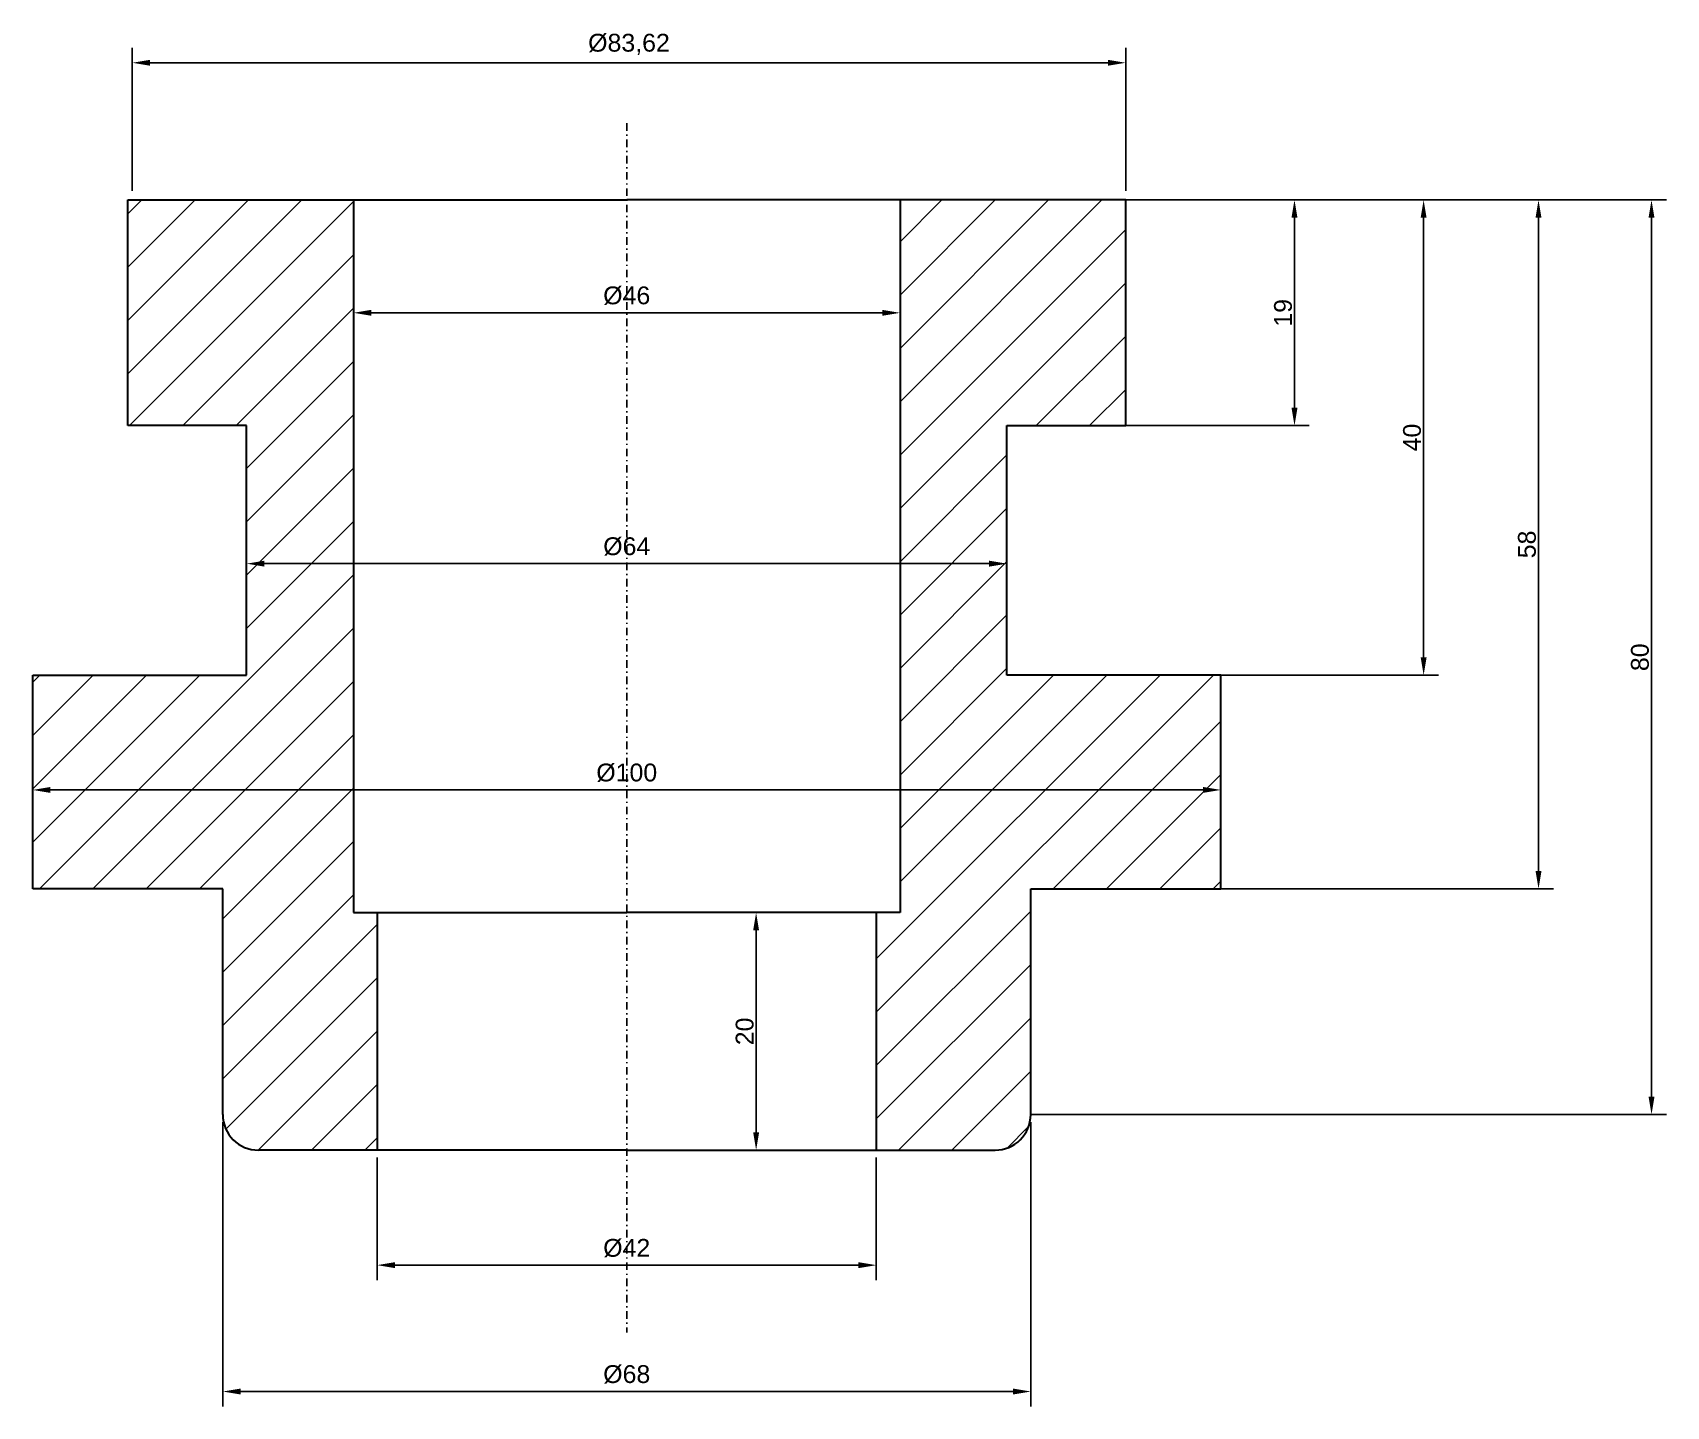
# Model space of a CAD drawing. Header units: millimetres. Extents: x -50 to 87, y -62 to 54.
import ezdxf

# ---------------------------------------------------------------- set-up
doc = ezdxf.new("R2010")
doc.units = ezdxf.units.MM
doc.header["$LTSCALE"] = 0.05
doc.linetypes.add('DASHDOT', pattern=[25.4, 12.7, -6.35, 0, -6.35])
for name, color, linetype in [('Axe', 1, 'DASHDOT'), ('Cote', 7, 'Continuous'), ('Hasuri', 3, 'Continuous')]:
    doc.layers.add(name, color=color, linetype=linetype)
doc.layers.add('Groase', color=5, linetype='Continuous', lineweight=30)
doc.styles.get("Standard").update_dxf_attribs({"font": 'Arial.ttf'})
doc.dimstyles.new('ISO-15', dxfattribs={"dimtxt": 1.5, "dimasz": 1.5, "dimexe": 1.25, "dimexo": 0, "dimgap": 0.2, "dimtad": 1, "dimtxsty": 'Standard', "dimcen": 1.5, "dimadec": 0, "dimazin": 0, "dimtfac": 1, "dimtmove": 0, "dimatfit": 3, "dimfxl": 1, "dimarcsym": 0})
doc.dimstyles.new('ISO-15-FI', dxfattribs={"dimtxt": 1.5, "dimasz": 1.5, "dimexe": 1.25, "dimexo": 0.625, "dimtad": 1, "dimtxsty": 'Standard', "dimcen": 1.5, "dimadec": 0, "dimazin": 0, "dimtfac": 1, "dimtmove": 0, "dimatfit": 3, "dimfxl": 1, "dimarcsym": 0})

# ---------------------------------------------------------------- blocks, each defined once
blk = doc.blocks.new('*D3')
at = {"layer": 'Cote', "color": 0, "lineweight": -2, "transparency": 16777216}
for p, q in [((-41.62, 40.77), (-41.62, 52.8)), ((42, 40.77), (42, 52.8)), ((-40.12, 51.55), (40.5, 51.55))]:
    blk.add_line(p, q, dxfattribs=at)
at = {"layer": 'Cote', "color": 0, "transparency": 16777216}
for points in [[(-40.12, 51.8), (-40.12, 51.3), (-41.62, 51.55)], [(40.5, 51.8), (40.5, 51.3), (42, 51.55)]]:
    blk.add_solid(points, dxfattribs=at)
at = {"layer": 'Defpoints', "color": 0, "transparency": 16777216}
for p in [(42, 51.55), (-41.62, 40.15), (42, 40.15)]:
    blk.add_point(p, dxfattribs=at)
at = {"layer": 'Cote', "color": 0, "transparency": 16777216, "insert": (0.19, 53.1), "char_height": 1.5, "attachment_point": 5}
blk.add_mtext('%%c83,62', dxfattribs=at)
blk = doc.blocks.new('*D4')
at = {"layer": 'Cote', "color": 0, "lineweight": -2, "transparency": 16777216}
for p, q in [((-23, 39.38), (-23, 29.25)), ((23, 39.38), (23, 29.25)), ((-21.5, 30.5), (21.5, 30.5))]:
    blk.add_line(p, q, dxfattribs=at)
at = {"layer": 'Cote', "color": 0, "transparency": 16777216}
for points in [[(-21.5, 30.75), (-21.5, 30.25), (-23, 30.5)], [(21.5, 30.75), (21.5, 30.25), (23, 30.5)]]:
    blk.add_solid(points, dxfattribs=at)
at = {"layer": 'Defpoints', "color": 0, "transparency": 16777216}
for p in [(-23, 40), (23, 40), (23, 30.5)]:
    blk.add_point(p, dxfattribs=at)
at = {"layer": 'Cote', "color": 0, "transparency": 16777216, "insert": (0, 31.94), "char_height": 1.5, "attachment_point": 5}
blk.add_mtext('%%c46', dxfattribs=at)
blk = doc.blocks.new('*D5')
at = {"layer": 'Cote', "color": 0, "lineweight": -2, "transparency": 16777216}
for p, q in [((-32, 0.62), (-32, 10.63)), ((32, 0.62), (32, 10.63)), ((-30.5, 9.38), (30.5, 9.38))]:
    blk.add_line(p, q, dxfattribs=at)
at = {"layer": 'Cote', "color": 0, "transparency": 16777216}
for points in [[(-30.5, 9.63), (-30.5, 9.13), (-32, 9.38)], [(30.5, 9.63), (30.5, 9.13), (32, 9.38)]]:
    blk.add_solid(points, dxfattribs=at)
at = {"layer": 'Defpoints', "color": 0, "transparency": 16777216}
for p in [(32, 9.38), (32, 0), (-32, 0)]:
    blk.add_point(p, dxfattribs=at)
at = {"layer": 'Cote', "color": 0, "transparency": 16777216, "insert": (0, 10.82), "char_height": 1.5, "attachment_point": 5}
blk.add_mtext('%%c64', dxfattribs=at)
blk = doc.blocks.new('*D6')
at = {"layer": 'Cote', "color": 0, "lineweight": -2, "transparency": 16777216}
for p, q in [((-50, -17.38), (-50, -8.42)), ((50, -17.38), (50, -8.42)), ((-48.5, -9.67), (48.5, -9.67))]:
    blk.add_line(p, q, dxfattribs=at)
at = {"layer": 'Cote', "color": 0, "transparency": 16777216}
for points in [[(-48.5, -9.42), (-48.5, -9.92), (-50, -9.67)], [(48.5, -9.42), (48.5, -9.92), (50, -9.67)]]:
    blk.add_solid(points, dxfattribs=at)
at = {"layer": 'Defpoints', "color": 0, "transparency": 16777216}
for p in [(50, -9.67), (-50, -18), (50, -18)]:
    blk.add_point(p, dxfattribs=at)
at = {"layer": 'Cote', "color": 0, "transparency": 16777216, "insert": (0, -8.23), "char_height": 1.5, "attachment_point": 5}
blk.add_mtext('%%c100', dxfattribs=at)
blk = doc.blocks.new('*D7')
at = {"layer": 'Cote', "color": 0, "lineweight": -2, "transparency": 16777216}
for p, q in [((-21, -40.62), (-21, -50.93)), ((21, -40.62), (21, -50.93)), ((-19.5, -49.68), (19.5, -49.68))]:
    blk.add_line(p, q, dxfattribs=at)
at = {"layer": 'Cote', "color": 0, "transparency": 16777216}
for points in [[(-19.5, -49.43), (-19.5, -49.93), (-21, -49.68)], [(19.5, -49.43), (19.5, -49.93), (21, -49.68)]]:
    blk.add_solid(points, dxfattribs=at)
at = {"layer": 'Defpoints', "color": 0, "transparency": 16777216}
for p in [(-21, -40), (21, -40), (21, -49.68)]:
    blk.add_point(p, dxfattribs=at)
at = {"layer": 'Cote', "color": 0, "transparency": 16777216, "insert": (0, -48.25), "char_height": 1.5, "attachment_point": 5}
blk.add_mtext('%%c42', dxfattribs=at)
blk = doc.blocks.new('*D8')
at = {"layer": 'Cote', "color": 0, "lineweight": -2, "transparency": 16777216}
for p, q in [((-34, -37.63), (-34, -61.57)), ((34, -37.63), (34, -61.57)), ((-32.5, -60.32), (32.5, -60.32))]:
    blk.add_line(p, q, dxfattribs=at)
at = {"layer": 'Cote', "color": 0, "transparency": 16777216}
for points in [[(-32.5, -60.07), (-32.5, -60.57), (-34, -60.32)], [(32.5, -60.07), (32.5, -60.57), (34, -60.32)]]:
    blk.add_solid(points, dxfattribs=at)
at = {"layer": 'Defpoints', "color": 0, "transparency": 16777216}
for p in [(-34, -37), (34, -37), (34, -60.32)]:
    blk.add_point(p, dxfattribs=at)
at = {"layer": 'Cote', "color": 0, "transparency": 16777216, "insert": (0, -58.88), "char_height": 1.5, "attachment_point": 5}
blk.add_mtext('%%c68', dxfattribs=at)
blk = doc.blocks.new('*D9')
at = {"layer": 'Cote', "color": 0, "lineweight": -2, "transparency": 16777216}
for p, q in [((42, 40), (57.45, 40)), ((56.2, 38.5), (56.2, 22.5)), ((42, 21), (57.45, 21))]:
    blk.add_line(p, q, dxfattribs=at)
at = {"layer": 'Cote', "color": 0, "transparency": 16777216}
for points in [[(55.95, 38.5), (56.45, 38.5), (56.2, 40)], [(55.95, 22.5), (56.45, 22.5), (56.2, 21)]]:
    blk.add_solid(points, dxfattribs=at)
at = {"layer": 'Defpoints', "color": 0, "transparency": 16777216}
for p in [(42, 40), (42, 21), (56.2, 21)]:
    blk.add_point(p, dxfattribs=at)
at = {"layer": 'Cote', "color": 0, "transparency": 16777216, "insert": (55.24, 30.5), "char_height": 1.5, "attachment_point": 5, "rotation": 90}
blk.add_mtext('19', dxfattribs=at)
blk = doc.blocks.new('*D10')
at = {"layer": 'Cote', "color": 0, "lineweight": -2, "transparency": 16777216}
for p, q in [((42, 40), (68.32, 40)), ((67.07, 38.5), (67.07, 1.5)), ((42, 0), (68.32, 0))]:
    blk.add_line(p, q, dxfattribs=at)
at = {"layer": 'Cote', "color": 0, "transparency": 16777216}
for points in [[(66.82, 38.5), (67.32, 38.5), (67.07, 40)], [(66.82, 1.5), (67.32, 1.5), (67.07, 0)]]:
    blk.add_solid(points, dxfattribs=at)
at = {"layer": 'Defpoints', "color": 0, "transparency": 16777216}
for p in [(42, 40), (42, 0), (67.07, 0)]:
    blk.add_point(p, dxfattribs=at)
at = {"layer": 'Cote', "color": 0, "transparency": 16777216, "insert": (66.1, 20), "char_height": 1.5, "attachment_point": 5, "rotation": 90}
blk.add_mtext('40', dxfattribs=at)
blk = doc.blocks.new('*D11')
at = {"layer": 'Cote', "color": 0, "lineweight": -2, "transparency": 16777216}
for p, q in [((42, 40), (77.99, 40)), ((76.74, 38.5), (76.74, -16.5)), ((42, -18), (77.99, -18))]:
    blk.add_line(p, q, dxfattribs=at)
at = {"layer": 'Cote', "color": 0, "transparency": 16777216}
for points in [[(76.49, 38.5), (76.99, 38.5), (76.74, 40)], [(76.49, -16.5), (76.99, -16.5), (76.74, -18)]]:
    blk.add_solid(points, dxfattribs=at)
at = {"layer": 'Defpoints', "color": 0, "transparency": 16777216}
for p in [(42, 40), (42, -18), (76.74, -18)]:
    blk.add_point(p, dxfattribs=at)
at = {"layer": 'Cote', "color": 0, "transparency": 16777216, "insert": (75.77, 11), "char_height": 1.5, "attachment_point": 5, "rotation": 90}
blk.add_mtext('58', dxfattribs=at)
blk = doc.blocks.new('*D12')
at = {"layer": 'Cote', "color": 0, "lineweight": -2, "transparency": 16777216}
for p, q in [((42, 40), (87.5, 40)), ((86.25, 38.5), (86.25, -35.5)), ((34, -37), (87.5, -37))]:
    blk.add_line(p, q, dxfattribs=at)
at = {"layer": 'Cote', "color": 0, "transparency": 16777216}
for points in [[(86, 38.5), (86.5, 38.5), (86.25, 40)], [(86, -35.5), (86.5, -35.5), (86.25, -37)]]:
    blk.add_solid(points, dxfattribs=at)
at = {"layer": 'Defpoints', "color": 0, "transparency": 16777216}
for p in [(42, 40), (34, -37), (86.25, -37)]:
    blk.add_point(p, dxfattribs=at)
at = {"layer": 'Cote', "color": 0, "transparency": 16777216, "insert": (85.28, 1.5), "char_height": 1.5, "attachment_point": 5, "rotation": 90}
blk.add_mtext('80', dxfattribs=at)
blk = doc.blocks.new('*D13')
at = {"layer": 'Cote', "color": 0, "lineweight": -2, "transparency": 16777216}
for p, q in [((21, -20), (9.64, -20)), ((10.89, -21.5), (10.89, -38.5)), ((21, -40), (9.64, -40))]:
    blk.add_line(p, q, dxfattribs=at)
at = {"layer": 'Cote', "color": 0, "transparency": 16777216}
for points in [[(10.64, -21.5), (11.14, -21.5), (10.89, -20)], [(10.64, -38.5), (11.14, -38.5), (10.89, -40)]]:
    blk.add_solid(points, dxfattribs=at)
at = {"layer": 'Defpoints', "color": 0, "transparency": 16777216}
for p in [(21, -20), (10.89, -40), (21, -40)]:
    blk.add_point(p, dxfattribs=at)
at = {"layer": 'Cote', "color": 0, "transparency": 16777216, "insert": (9.93, -30), "char_height": 1.5, "attachment_point": 5, "rotation": 90}
blk.add_mtext('20', dxfattribs=at)

msp = doc.modelspace()

# ---------------------------------------------------------------- hatches: boundary and pattern name
at = {"layer": 'Hasuri'}
h = msp.add_hatch(dxfattribs=at)
h.set_pattern_fill('ANSI31', color=91)
edge = h.paths.add_edge_path()
edge.add_arc((-31, -37), 3, 180, 270)
edge.add_line((-31, -40), (-21, -40))
edge.add_line((-21, -40), (-21, -20))
edge.add_line((-21, -20), (-23, -20))
edge.add_line((-23, -20), (-23, 40))
edge.add_line((-23, 40), (-42, 40))
edge.add_line((-42, 40), (-42, 21))
edge.add_line((-42, 21), (-32, 21))
edge.add_line((-32, 21), (-32, 0))
edge.add_line((-32, 0), (-50, 0))
edge.add_line((-50, 0), (-50, -18))
edge.add_line((-50, -18), (-34, -18))
edge.add_line((-34, -18), (-34, -37))
h = msp.add_hatch(dxfattribs=at)
h.set_pattern_fill('ANSI31', color=91)
edge = h.paths.add_edge_path()
edge.add_arc((31, -37), 3, 270, 360)
edge.add_line((34, -37), (34, -18))
edge.add_line((34, -18), (50, -18))
edge.add_line((50, -18), (50, 0))
edge.add_line((50, 0), (32, 0))
edge.add_line((32, 0), (32, 21))
edge.add_line((32, 21), (42, 21))
edge.add_line((42, 21), (42, 40))
edge.add_line((42, 40), (23, 40))
edge.add_line((23, 40), (23, -20))
edge.add_line((23, -20), (21, -20))
edge.add_line((21, -20), (21, -40))
edge.add_line((21, -40), (31, -40))

# ---------------------------------------------------------------- linework, layer by layer
at = {"layer": 'Axe'}
msp.add_line((0, 46.455), (0, -55.353), dxfattribs=at)
at = {"layer": 'Groase'}
for p, q in [((-42, 21), (-42, 40)), ((-42, 40), (0, 40)), ((-23, 40), (-23, -20)), ((42, 40), (0, 40)), ((23, 40), (23, -20)), ((42, 21), (42, 40)), ((-32, 21), (-42, 21)), ((-32, 0), (-32, 21)), ((32, 0), (32, 21)), ((32, 21), (42, 21)), ((50, 0), (32, 0)), ((50, -18), (50, 0)), ((-50, -18), (-50, 0)), ((-50, 0), (-32, 0)), ((-34, -18), (-50, -18)), ((-34, -37), (-34, -18)), ((34, -37), (34, -18)), ((34, -18), (50, -18)), ((-23, -20), (0, -20)), ((-21, -20), (-21, -40)), ((23, -20), (0, -20)), ((21, -20), (21, -40)), ((0, -40), (-31, -40)), ((0, -40), (31, -40))]:
    msp.add_line(p, q, dxfattribs=at)
for centre, start, end in [((-31, -37), 180, 270), ((31, -37), 270, 0)]:
    msp.add_arc(centre, 3, start, end, dxfattribs=at)

# ---------------------------------------------------------------- dimensions: what is measured, and where the dimension line sits
at = {"layer": 'Cote'}
for base, p1, p2, picture, middle in [((42, 51.551), (-41.621, 40.149), (42, 40.149), '*D3', (0.189, 53.102)), ((23, 30.504), (-23, 40), (23, 40), '*D4', (0, 31.937)), ((32, 9.382), (-32, 0), (32, 0), '*D5', (0, 10.815)), ((50, -9.668), (-50, -18), (50, -18), '*D6', (0, -8.235)), ((34, -60.317), (-34, -37), (34, -37), '*D8', (0, -58.884)), ((21, -49.685), (-21, -40), (21, -40), '*D7', (0, -48.252))]:
    dim = msp.add_linear_dim(base=base, p1=p1, p2=p2, dimstyle='ISO-15-FI', override={"dimpost": '%%c<>'}, dxfattribs=at)
    dim.commit()
    dim.dimension.update_dxf_attribs({"geometry": picture, "text_midpoint": middle})
dim = msp.add_linear_dim(base=(86.247, -37), p1=(42, 40), p2=(34, -37), angle=90, text='80', dimstyle='ISO-15', dxfattribs=at)
dim.commit()
dim.dimension.update_dxf_attribs({"geometry": '*D12', "text_midpoint": (85.281, 1.5)})
for base, p1, p2, picture, middle in [((56.201, 21), (42, 40), (42, 21), '*D9', (55.235, 30.5)), ((67.065, 0), (42, 40), (42, 0), '*D10', (66.099, 20)), ((76.741, -18), (42, 40), (42, -18), '*D11', (75.775, 11)), ((10.894, -40), (21, -20), (21, -40), '*D13', (9.928, -30))]:
    dim = msp.add_linear_dim(base=base, p1=p1, p2=p2, angle=90, dimstyle='ISO-15', dxfattribs=at)
    dim.commit()
    dim.dimension.update_dxf_attribs({"geometry": picture, "text_midpoint": middle})

doc.saveas('drawing.dxf')
